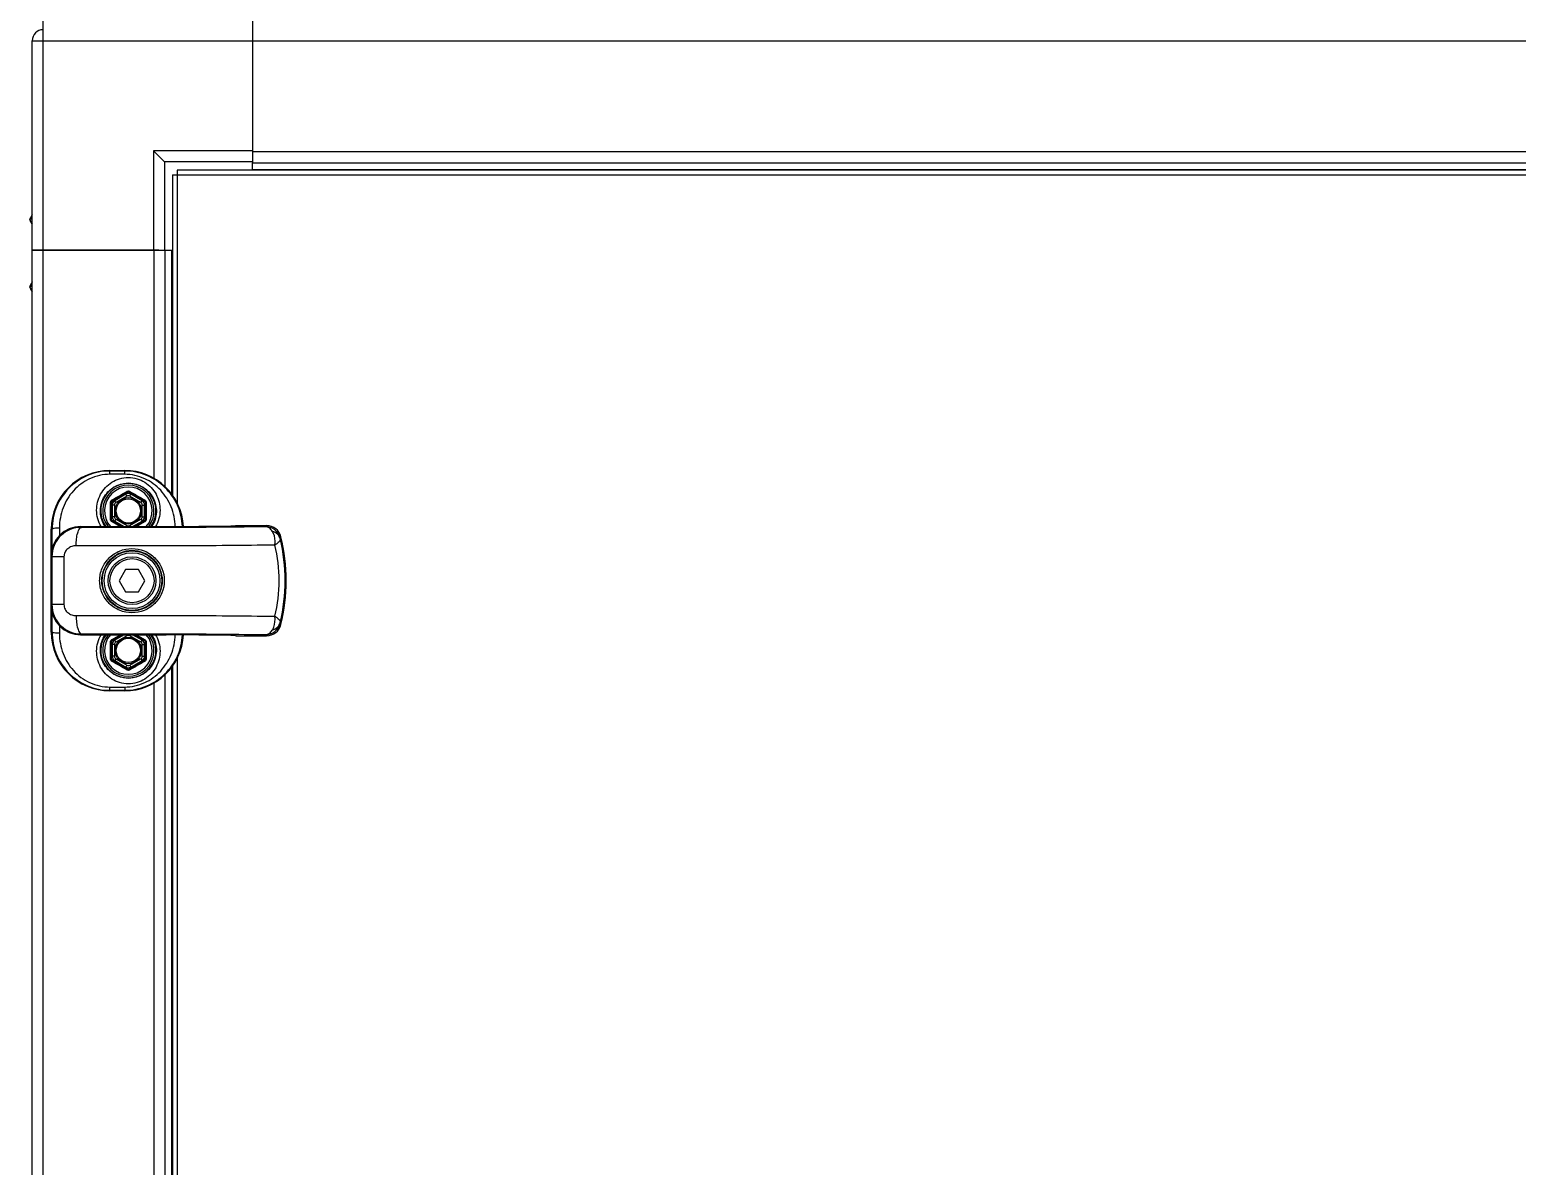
# Model space of a CAD drawing. Header units: millimetres. Extents: x 2513 to 2669, y 1505 to 1675.
# Drawn here: x 2556.742 to 2557.254, y 1512.384 to 1512.776 of the extents above; entities that cross this region are included whole.
import ezdxf

# ---------------------------------------------------------------- set-up
doc = ezdxf.new("R2010")
doc.units = ezdxf.units.MM
doc.layers.add('DTM_AXES', color=7, linetype='Continuous')

msp = doc.modelspace()

# ---------------------------------------------------------------- linework, layer by layer
at = {"color": 7, "linetype": 'Continuous'}
for p, q in [((2556.746227877156, 1512.699621845222), (2556.746227877156, 1512.851396070762)), ((2556.818320634289, 1512.818223166593), (2556.818320634289, 1512.732794749392)), ((2556.742433521517, 1512.699621845222), (2556.742433521517, 1512.771714602353)), ((2556.742433521517, 1512.771714602353), (2556.818320634289, 1512.771714602353)), ((2556.784171433538, 1512.733771045969), (2556.784171433538, 1512.699621845222)), ((2556.818320634289, 1512.733771045969), (2556.784171433538, 1512.733771045969)), ((2556.787965789177, 1512.72997669033), (2556.784171433538, 1512.733771045969)), ((2556.787965789177, 1512.72997669033), (2556.787965789177, 1512.699621845222)), ((2556.818320634289, 1512.72997669033), (2556.787965789177, 1512.72997669033)), ((2556.79074004439, 1512.725558214341), (2556.79074004439, 1512.61521617214)), ((2556.79074004439, 1512.725558214341), (2557.630936861275, 1512.725558214341)), ((2556.792384265168, 1512.727202435118), (2556.792384265168, 1512.612493335964)), ((2557.6292926405, 1512.727202435118), (2556.792384265168, 1512.727202435118)), ((2556.818320634289, 1512.727202435118), (2556.818320634289, 1512.729732005544)), ((2556.818320634289, 1512.727419437953), (2557.602487466243, 1512.727419437953)), ((2556.741750074693, 1512.710320191592), (2556.742433521517, 1512.710413379245)), ((2556.786073767664, 1512.699621845222), (2556.742433521517, 1512.699621845222)), ((2556.788210473965, 1512.699621845222), (2556.79074004439, 1512.699621845222)), ((2556.790523041554, 1512.615506053994), (2556.790523041554, 1512.699621845222)), ((2556.741750074693, 1512.687166349941), (2556.742433521517, 1512.687259537594)), ((2556.769238695774, 1512.622419927769), (2556.769238695774, 1512.623734732451)), ((2556.769238695774, 1512.623734732451), (2556.774297836627, 1512.623734732451)), ((2556.774297836627, 1512.623556442835), (2556.769238695774, 1512.623556442835)), ((2556.774297836627, 1512.622419927769), (2556.769238695774, 1512.622419927769)), ((2556.774297836627, 1512.622419927769), (2556.774297836627, 1512.623734732451)), ((2556.769711075945, 1512.612807057861), (2556.769990304301, 1512.611828145261)), ((2556.769941059711, 1512.613207502989), (2556.770853952751, 1512.613325339684)), ((2556.774697863622, 1512.615544622662), (2556.770853952751, 1512.613325339684)), ((2556.771232499674, 1512.61266967718), (2556.770853952751, 1512.613325339684)), ((2556.775076410549, 1512.614888960158), (2556.771232499674, 1512.61266967718)), ((2556.775331978571, 1512.616319166728), (2556.774697863622, 1512.615544622662)), ((2556.775076410549, 1512.614888960158), (2556.774697863622, 1512.615544622662)), ((2556.7757932651, 1512.616319166728), (2556.776427380049, 1512.615544622662)), ((2556.776048833129, 1512.614888960158), (2556.776427380049, 1512.615544622658)), ((2556.779892743998, 1512.61266967718), (2556.776048833129, 1512.614888960158)), ((2556.780271290925, 1512.613325339684), (2556.776427380049, 1512.615544622662)), ((2556.779892743998, 1512.61266967718), (2556.780271290925, 1512.613325339684)), ((2556.78118418396, 1512.613207502989), (2556.780271290925, 1512.613325339684)), ((2556.781414167727, 1512.612807057861), (2556.78113493937, 1512.611828145261)), ((2556.769711075945, 1512.60683713236), (2556.769990304301, 1512.607816044961)), ((2556.769990304301, 1512.611828145261), (2556.769990304301, 1512.607816044961)), ((2556.770748064596, 1512.611828145261), (2556.769990304301, 1512.611828145261)), ((2556.770748064596, 1512.607816044961), (2556.769990304301, 1512.607816044961)), ((2556.770748064596, 1512.611828145261), (2556.770748064596, 1512.607816044961)), ((2556.771232499674, 1512.606974513044), (2556.770853952751, 1512.60631885054)), ((2556.771232499674, 1512.606974513044), (2556.775076410549, 1512.604755230066)), ((2556.776048833129, 1512.604755230066), (2556.779892743998, 1512.606974513044)), ((2556.779892743998, 1512.606974513044), (2556.780271290921, 1512.606318850537)), ((2556.780377179075, 1512.607816044961), (2556.780377179075, 1512.611828145261)), ((2556.780377179075, 1512.611828145261), (2556.78113493937, 1512.61182814526)), ((2556.780377179075, 1512.607816044961), (2556.78113493937, 1512.607816044961)), ((2556.78113493937, 1512.607816044961), (2556.78113493937, 1512.611828145261)), ((2556.781414167727, 1512.60683713236), (2556.78113493937, 1512.607816044961)), ((2556.749002132369, 1512.568084183087), (2556.749002132369, 1512.603498169046)), ((2556.749300886734, 1512.603497787847), (2556.749002132369, 1512.603498169046)), ((2556.751830070958, 1512.603918929275), (2556.751836226167, 1512.601263502001)), ((2556.759118873005, 1512.604409723731), (2556.759402472062, 1512.604126292656)), ((2556.759118873005, 1512.604409723731), (2556.788562894285, 1512.604409723731)), ((2556.769941059711, 1512.606436687233), (2556.770853952751, 1512.60631885054)), ((2556.770853952751, 1512.60631885054), (2556.77416065738, 1512.604409723731)), ((2556.775076410549, 1512.604755230066), (2556.774876932529, 1512.604409723731)), ((2556.776048833129, 1512.604755230066), (2556.776248311301, 1512.604409723731)), ((2556.776964586295, 1512.604409723731), (2556.780271290925, 1512.60631885054)), ((2556.78118418396, 1512.606436687233), (2556.780271290925, 1512.60631885054)), ((2556.81091057617, 1512.604552647341), (2556.799875477139, 1512.604456338155)), ((2556.812623823524, 1512.60476295426), (2556.812511215612, 1512.6045947919)), ((2556.812623823524, 1512.60476295426), (2556.823201895502, 1512.60476295426)), ((2556.749002132369, 1512.594292983091), (2556.749263077029, 1512.594032038431)), ((2556.749263077029, 1512.594032038431), (2556.749263077029, 1512.577550313701)), ((2556.753381214126, 1512.594032038431), (2556.749263077029, 1512.594032038431)), ((2556.753381214126, 1512.594032038431), (2556.753381214126, 1512.577550313701)), ((2556.774636734801, 1512.589585531704), (2556.77244606255, 1512.585791176067)), ((2556.779018079299, 1512.589585531704), (2556.774636734801, 1512.589585531704)), ((2556.781208751546, 1512.585791176067), (2556.779018079299, 1512.589585531704)), ((2556.77244606255, 1512.585791176067), (2556.774636734801, 1512.581996820428)), ((2556.774636734801, 1512.581996820428), (2556.779018079299, 1512.581996820428)), ((2556.779018079299, 1512.581996820428), (2556.781208751546, 1512.585791176067)), ((2556.749263077029, 1512.577550313701), (2556.749002132369, 1512.577289369043)), ((2556.753381214126, 1512.577550313701), (2556.749263077029, 1512.577550313705)), ((2556.749002132369, 1512.568084183087), (2556.74930088673, 1512.568084562562)), ((2556.751836226195, 1512.570318850106), (2556.751830070958, 1512.567663422857)), ((2556.759402472119, 1512.567456059478), (2556.759118873005, 1512.567172628403)), ((2556.759118873005, 1512.567172628403), (2556.788562894285, 1512.567172628403)), ((2556.77416065738, 1512.567172628403), (2556.770853952751, 1512.565263501596)), ((2556.775076410549, 1512.56682712207), (2556.771232499674, 1512.564607839092)), ((2556.775076410549, 1512.56682712207), (2556.774876932371, 1512.567172628403)), ((2556.776048833129, 1512.56682712207), (2556.776248311142, 1512.567172628403)), ((2556.779892743998, 1512.564607839092), (2556.776048833129, 1512.56682712207)), ((2556.780271290925, 1512.565263501596), (2556.776964586295, 1512.567172628403)), ((2556.799875477139, 1512.567126013979), (2556.81091057617, 1512.567029704795)), ((2556.812511213884, 1512.566987560472), (2556.812623823524, 1512.566819397874)), ((2556.812623823524, 1512.566819397874), (2556.823201895502, 1512.566819397874)), ((2556.769711075945, 1512.564745219772), (2556.769990304301, 1512.563766307173)), ((2556.769941059711, 1512.565145664901), (2556.770853952751, 1512.565263501596)), ((2556.769990304301, 1512.563766307173), (2556.769990304301, 1512.559754206873)), ((2556.770748064596, 1512.563766307173), (2556.769990304301, 1512.563766307173)), ((2556.770748064596, 1512.563766307173), (2556.770748064596, 1512.559754206873)), ((2556.771232499674, 1512.564607839092), (2556.770853952751, 1512.565263501596)), ((2556.779892743998, 1512.564607839092), (2556.780271290925, 1512.565263501596)), ((2556.78118418396, 1512.565145664901), (2556.780271290925, 1512.565263501596)), ((2556.780377179075, 1512.559754206873), (2556.780377179075, 1512.563766307173)), ((2556.780377179075, 1512.563766307173), (2556.78113493937, 1512.563766307173)), ((2556.781414167727, 1512.564745219772), (2556.78113493937, 1512.563766307173)), ((2556.78113493937, 1512.559754206873), (2556.78113493937, 1512.563766307173)), ((2556.769711075945, 1512.558775294273), (2556.769990304301, 1512.559754206873)), ((2556.769941059711, 1512.558374849145), (2556.770853952751, 1512.558257012452)), ((2556.770748064596, 1512.559754206873), (2556.769990304301, 1512.559754206873)), ((2556.771232499674, 1512.558912674955), (2556.770853952751, 1512.558257012452)), ((2556.770853952751, 1512.558257012452), (2556.774697863622, 1512.556037729474)), ((2556.771232499674, 1512.558912674955), (2556.775076410549, 1512.556693391978)), ((2556.775076410549, 1512.556693391978), (2556.774697863622, 1512.556037729474)), ((2556.775331978571, 1512.555263185406), (2556.774697863622, 1512.556037729474)), ((2556.7757932651, 1512.555263185406), (2556.776427380049, 1512.556037729474)), ((2556.776048833129, 1512.556693391978), (2556.779892743998, 1512.558912674955)), ((2556.776048833129, 1512.556693391978), (2556.776427380049, 1512.556037729474)), ((2556.776427380049, 1512.556037729474), (2556.780271290925, 1512.558257012452)), ((2556.779892743998, 1512.558912674955), (2556.780271290921, 1512.558257012452)), ((2556.78118418396, 1512.558374849145), (2556.780271290925, 1512.558257012452)), ((2556.780377179075, 1512.559754206873), (2556.78113493937, 1512.559754206873)), ((2556.781414167727, 1512.558775294273), (2556.78113493937, 1512.559754206873)), ((2556.790523041554, 1512.128563747053), (2556.790523041554, 1512.556076298142)), ((2556.79074004439, 1512.556366179992), (2556.79074004439, 1512.128273865202)), ((2556.792384265168, 1512.559089016172), (2556.792384265168, 1512.125551029023)), ((2556.769238695774, 1512.547847619681), (2556.769238695774, 1512.549162424365)), ((2556.769238695774, 1512.549162424365), (2556.774297836627, 1512.549162424365)), ((2556.769238695774, 1512.5480259093), (2556.774297836627, 1512.5480259093)), ((2556.774297836627, 1512.547847619681), (2556.769238695774, 1512.547847619681)), ((2556.774297836627, 1512.549162424365), (2556.774297836627, 1512.547847619681))]:
    msp.add_line(p, q, dxfattribs=at)
for centre, radius in [((2556.775562621838, 1512.609822095111), 0.004173791099396333), ((2556.776827407052, 1512.585791176067), 0.01024663163973831), ((2556.776827407052, 1512.585791176067), 0.009614333939768556), ((2556.776827407052, 1512.585791176067), 0.00822110388341637), ((2556.776827407052, 1512.585791176067), 0.007588711688560833), ((2556.775562621838, 1512.561760257023), 0.004173791099396333)]:
    msp.add_circle(centre, radius, dxfattribs=at)
for centre, radius, start, end in [((2556.746227877156, 1512.771714602353), 0.003794355638499862, 90, 180), ((2557.082107950642, 1512.884955124388), 0.3827629233672139, 207.1776435417757, 207.4482261350292), ((2557.082107950434, 1512.861801282631), 0.382762923134367, 207.1776435417757, 207.4482261350292), ((2556.769238695774, 1512.603498169046), 0.0202365634053326, 90, 180), ((2556.774297836627, 1512.603498169046), 0.0202365634053326, 2.634753102246526, 90), ((2556.775562621838, 1512.609822095111), 0.009507580708784002, 325.1467061634993, 214.8529361061494), ((2556.383910274968, 1512.609822095111), 0.3854907859579886, 359.5604344117201, 0.4395655882799401), ((2556.027972274312, 1512.609822095111), 0.7417448077657197, 359.7694271323169, 0.2305728676829926), ((2556.604277677926, 1512.906496338381), 0.3365200505295499, 299.4642961379487, 300.5142498254678), ((2556.482047903347, 1513.118204510227), 0.581295490090608, 299.6869818122111, 300.3005071936892), ((2556.771731172861, 1512.61182163074), 0.001740871958218584, 120.2580458732265, 179.785592841266), ((2556.77556262486, 1512.614030081418), 0.001744022990976858, 60.27499940122956, 119.7251727161741), ((2557.069077308256, 1513.118204454662), 0.581295425934884, 239.6994927598383, 240.31301823445), ((2556.946847550295, 1512.906496311603), 0.3365200196154168, 239.4857501280522, 240.535703908592), ((2556.779394074373, 1512.611821625831), 0.00174087138286779, 0.2145687953142776, 59.74213622836685), ((2557.523151256809, 1512.609822095111), 0.7417430952321231, 179.7694266007896, 180.2305733992104), ((2557.167213990446, 1512.609822095111), 0.3854898077308611, 179.5604332965283, 180.4395667034716), ((2556.771731169302, 1512.607822564391), 0.00174087138286779, 180.2145687953142, 239.7421362283668), ((2556.779394070818, 1512.607822559484), 0.001740871958218584, 300.2580458732265, 359.785592841266), ((2554.181917087725, 1512.595954169273), 2.567394881506344, 0.01512021472340628, 0.1683489076939869), ((2556.607297957853, 1512.318129164736), 0.3306974388436529, 59.96128604163658, 60.56679151800999), ((2556.488189062916, 1512.112010265699), 0.5690708866265185, 59.9134722496803, 60.32307581990476), ((2557.062936616735, 1512.112009507734), 0.5690717610284395, 119.6769245213074, 120.0865274556382), ((2556.943826633566, 1512.318130307176), 0.3306961233365057, 119.4332073290866, 120.038715713735), ((2556.675444093213, 1512.720546135884), 0.1877181751589591, 321.7676374491142, 321.9177102988107), ((2556.822896747614, 1512.599316215506), 0.005060122219048742, 13.55129898304295, 89.98441354481233), ((2556.823202030196, 1512.599704755826), 0.005058198434828319, 13.83429255576803, 90.00152566181836), ((2556.776652165838, 1512.585791149511), 0.05088370497401743, 346.0737942861544, 13.92626718802187), ((2556.649580281409, 1512.729403334124), 0.2199626219694091, 324.12525465446, 324.2577023910599), ((2556.767594738772, 1512.585791175584), 0.06197257328242962, 346.597470853175, 13.40252260974857), ((2556.766709125346, 1512.585791176067), 0.06323926064166437, 346.1641817859827, 13.83581821401723), ((2554.164025662801, 1512.575656827552), 2.585286313475756, 359.8321812742595, 359.9843495951611), ((2556.769238695774, 1512.568084183087), 0.0202365634053326, 180, 270), ((2556.775562621838, 1512.561760257023), 0.009507580708784002, 145.1467061634993, 34.85293610614942), ((2556.607297929097, 1512.853453237158), 0.3306974963129634, 299.4332085932922, 300.0387139583634), ((2556.488188810707, 1513.059572524922), 0.5690713924714198, 299.6769243762694, 300.0865276003009), ((2556.774297836627, 1512.568084183087), 0.0202365634053326, 270, 357.3652468977535), ((2557.062936354454, 1513.059572388382), 0.5690712349683497, 239.9134723943263, 240.3230756753111), ((2556.943826621529, 1512.853452024476), 0.3306960995837129, 239.9612843327287, 240.566792740461), ((2556.67544413445, 1512.451036865905), 0.187717741997849, 38.0821413792281, 38.23221423227965), ((2556.822896747681, 1512.572266136548), 0.005060122138987839, 270.0156040476027, 346.4487019168594), ((2556.823202030196, 1512.571877596306), 0.005058198434828319, 269.9984743381816, 346.165707444232), ((2556.649580220049, 1512.4421790613), 0.2199626464886618, 35.74227912072255, 35.87472688719884), ((2556.383910274968, 1512.561760257023), 0.3854907859579886, 359.5604344117201, 0.4395655882799401), ((2556.027972274312, 1512.561760257023), 0.7417448077657197, 359.7694271323169, 0.2305728676829926), ((2556.771731172861, 1512.563759792652), 0.001740871958218584, 120.2580458732265, 179.785592841266), ((2556.779394074373, 1512.563759787743), 0.00174087138286779, 0.2145687953142776, 59.74213622836685), ((2557.523151256809, 1512.561760257023), 0.7417430952321231, 179.7694266007896, 180.2305733992104), ((2557.167213990446, 1512.561760257023), 0.3854898077308611, 179.5604332965283, 180.4395667034716), ((2556.604277692985, 1512.265086039854), 0.3365200203983188, 59.48575012805227, 60.53570390859196), ((2556.48204793441, 1512.053377895724), 0.5812954279519635, 59.69949275983821, 60.31301823444998), ((2556.771731169302, 1512.559760726303), 0.00174087138286779, 180.2145687953142, 239.7421362283668), ((2556.775562618812, 1512.557552270716), 0.001744022990976858, 240.2749994012296, 299.7251727161741), ((2557.069077345208, 1512.053377833452), 0.581295499851335, 119.686981812211, 120.3005071936892), ((2556.946847568119, 1512.265086009641), 0.3365200552784389, 119.4642961379487, 120.5142498254678), ((2556.779394070818, 1512.559760721395), 0.001740871958218584, 300.2580458732265, 359.785592841266)]:
    msp.add_arc(centre, radius, start, end, dxfattribs=at)
for centre, major_axis, ratio, start_param, end_param in [((2556.759121955367, 1512.59428990073), (0.007156885164619273, -0.007156885164619273), 0.9996954598999999, 2.3563467834, 3.9268385237), ((2556.788562894285, 1512.604851261892), (0.02529570425666575, 0), 0.0174550649, -1.5707963268, -1.1071487178), ((2556.759121955367, 1512.577292451403), (0.007156885164619273, 0.007156885164619273), 0.9996954598999999, -3.9268385237, -2.3563467834), ((2556.788562894285, 1512.566731090244), (0.02529570425666575, 0), 0.0174550649, 1.1071487178, 1.5707963268)]:
    msp.add_ellipse(centre, major_axis=major_axis, ratio=ratio, start_param=start_param, end_param=end_param, dxfattribs=at)
for points, knots in [([(2556.741750074693, 1512.710320191592), (2556.74176416733, 1512.710419721184), (2556.741842481476, 1512.710610467912), (2556.741928483956, 1512.710792826995), (2556.741973280005, 1512.710884662889)], [0, 0, 0, 0, 0.4959139211, 1, 1, 1, 1]), ([(2556.742433512274, 1512.710275920414), (2556.742317276035, 1512.710291132436), (2556.742089657938, 1512.710313531353), (2556.74186119113, 1512.710316771881), (2556.741750074693, 1512.710320191592)], [0, 0, 0, 0, 0.5132628533, 1, 1, 1, 1]), ([(2556.741750074693, 1512.687166349941), (2556.74176416733, 1512.687265879533), (2556.741842481476, 1512.687456626261), (2556.741928483956, 1512.687638985344), (2556.741973280005, 1512.687730821238)], [0, 0, 0, 0, 0.4959139211, 1, 1, 1, 1]), ([(2556.742433512274, 1512.687122078763), (2556.742317276035, 1512.687137290785), (2556.742089657938, 1512.687159689702), (2556.74186119113, 1512.68716293023), (2556.741750074693, 1512.687166349941)], [0, 0, 0, 0, 0.5132628533, 1, 1, 1, 1]), ([(2556.769238695774, 1512.623556442835), (2556.766588729903, 1512.623556362366), (2556.761297386587, 1512.622480169601), (2556.754703404226, 1512.61797202992), (2556.750317837683, 1512.611346738174), (2556.749294194567, 1512.60611041776), (2556.749300886946, 1512.603497787847)], [0, 0, 0, 0, 0.2546350172, 0.5026082634000001, 0.7489517684999999, 1, 1, 1, 1]), ([(2556.769238695774, 1512.622419927769), (2556.766848176931, 1512.622419779322), (2556.762089970922, 1512.621353932084), (2556.756353256215, 1512.617050918721), (2556.752666268254, 1512.610971311611), (2556.751823580127, 1512.606274051424), (2556.751830070958, 1512.603918929275)], [0, 0, 0, 0, 0.2557901224, 0.5025184171, 0.7479964354, 1, 1, 1, 1]), ([(2556.794216536932, 1512.604425340156), (2556.794105890649, 1512.60695453536), (2556.792912600848, 1512.611979314981), (2556.7884830378, 1512.618278474094), (2556.78201192556, 1512.622541707815), (2556.776872636432, 1512.623556364148), (2556.774297836627, 1512.623556442835)], [0, 0, 0, 0, 0.2505702013, 0.4968475865, 0.7451554505, 1, 1, 1, 1]), ([(2556.791701497727, 1512.604415876115), (2556.79164899885, 1512.606726049241), (2556.790721094521, 1512.611313807409), (2556.787005799827, 1512.617222968118), (2556.781326211968, 1512.621390360182), (2556.776648521059, 1512.622419780467), (2556.774297836627, 1512.622419927769)], [0, 0, 0, 0, 0.2516370403, 0.4970328292, 0.7440163301, 1, 1, 1, 1]), ([(2556.766200056722, 1512.604392073905), (2556.765698610099, 1512.605250226481), (2556.764927850097, 1512.607095111724), (2556.76439659534, 1512.610953324854), (2556.76556861262, 1512.615782368401), (2556.768977907771, 1512.6194266514), (2556.772552526139, 1512.621028152075), (2556.774555534847, 1512.621315691542), (2556.775562621838, 1512.621315796169)], [0, 0, 0, 0, 0.1284572041, 0.2547679809, 0.4989947015, 0.7426999696, 0.8698408956999999, 1, 1, 1, 1]), ([(2556.767549878826, 1512.604402266306), (2556.767052328991, 1512.605142315322), (2556.76626890592, 1512.606755068565), (2556.765656534854, 1512.610174017361), (2556.766632559033, 1512.614495770692), (2556.769676859326, 1512.617717905438), (2556.772864667877, 1512.619129451417), (2556.774658208193, 1512.619383820553), (2556.775562621838, 1512.619383870122)], [0, 0, 0, 0, 0.1294252243, 0.2561432121, 0.4990576792, 0.7412795853, 0.8687376739, 1, 1, 1, 1]), ([(2556.775562621838, 1512.621315796169), (2556.776569702892, 1512.621315704106), (2556.778572701867, 1512.621028154735), (2556.782147302401, 1512.619426670522), (2556.785556596967, 1512.61578242265), (2556.786728640541, 1512.610953414225), (2556.786197420814, 1512.607095216766), (2556.785426680227, 1512.605250335275), (2556.784925246628, 1512.604392180332)], [0, 0, 0, 0, 0.1301590054, 0.2572999801, 0.501005371, 0.7452320111, 0.8715427221, 1, 1, 1, 1]), ([(2556.775562621838, 1512.619383870122), (2556.776467010616, 1512.619383827128), (2556.778260502966, 1512.619129462417), (2556.781448243876, 1512.617717993441), (2556.784492523427, 1512.614496015018), (2556.785468677796, 1512.610174429293), (2556.784856485533, 1512.606755554951), (2556.784073181726, 1512.605142804859), (2556.783575689795, 1512.604402748449)], [0, 0, 0, 0, 0.13126233, 0.2587207028, 0.5009432445, 0.743857385, 0.8705750112, 1, 1, 1, 1]), ([(2556.769389716464, 1512.612779500028), (2556.769388611652, 1512.612923538958), (2556.769461062506, 1512.613218860552), (2556.769680174161, 1512.613430157391), (2556.769805531365, 1512.613500990047)], [0, 0, 0, 0, 0.5001008989, 1, 1, 1, 1]), ([(2556.769711076075, 1512.612807057861), (2556.769705158718, 1512.612798917717), (2556.769666310323, 1512.612797404936), (2556.76960443434, 1512.612786331489), (2556.769504371496, 1512.612782737658), (2556.769430451555, 1512.612780125952), (2556.769389716464, 1512.612779500028)], [0, 0, 0, 0, 0.09329333349999999, 0.3082135832, 0.6223277227, 1, 1, 1, 1]), ([(2556.769711076075, 1512.612807057861), (2556.769709898008, 1512.612887072477), (2556.769746865391, 1512.613052513929), (2556.769870968543, 1512.613168719132), (2556.769941059778, 1512.613207502864)], [0, 0, 0, 0, 0.4997419504, 1, 1, 1, 1]), ([(2556.769941059711, 1512.613207502989), (2556.769944546814, 1512.613217457349), (2556.769927851331, 1512.6132519327), (2556.769905484805, 1512.613312311566), (2556.769859656481, 1512.613400466529), (2556.769825143227, 1512.613465618629), (2556.769805531369, 1512.613500990041)], [0, 0, 0, 0, 0.097543966, 0.3135553096, 0.6259652122, 1, 1, 1, 1]), ([(2556.771232499674, 1512.61266967718), (2556.771087336761, 1512.612585862333), (2556.770835533161, 1512.612337891376), (2556.770748069382, 1512.611995795025), (2556.770748064596, 1512.611828145261)], [0, 0, 0, 0, 0.4999588836, 1, 1, 1, 1]), ([(2556.776048833129, 1512.614888960158), (2556.775903437817, 1512.614972898705), (2556.775562621968, 1512.615067834892), (2556.775221805414, 1512.614972899306), (2556.775076410549, 1512.614888960158)], [0, 0, 0, 0, 0.5000001273, 1, 1, 1, 1]), ([(2556.775331978765, 1512.6163191664), (2556.775321694252, 1512.616321279228), (2556.775300551079, 1512.616352967533), (2556.775259614805, 1512.616402584816), (2556.775206474531, 1512.6164862932), (2556.775167405483, 1512.616548703695), (2556.775146621991, 1512.616583337007)], [0, 0, 0, 0, 0.0972856479, 0.3132520816, 0.6257415406, 1, 1, 1, 1]), ([(2556.7757932651, 1512.61631916673), (2556.775803549589, 1512.616321279551), (2556.775824692723, 1512.61635296782), (2556.775865628958, 1512.61640258501), (2556.775918769194, 1512.616486293294), (2556.775957838206, 1512.616548703718), (2556.775978621685, 1512.616583336995)], [0, 0, 0, 0, 0.0972855584, 0.3132519678, 0.6257414419, 1, 1, 1, 1]), ([(2556.780377179075, 1512.611828145261), (2556.780377173528, 1512.611995795109), (2556.780289710655, 1512.612337891143), (2556.780037907221, 1512.612585863038), (2556.779892743998, 1512.61266967718)], [0, 0, 0, 0, 0.5000413714, 1, 1, 1, 1]), ([(2556.781184183907, 1512.613207502887), (2556.781180696805, 1512.613217457257), (2556.781197392277, 1512.613251932626), (2556.781219758827, 1512.613312311522), (2556.781265587173, 1512.613400466508), (2556.781300100448, 1512.613465618626), (2556.78131971231, 1512.613500990047)], [0, 0, 0, 0, 0.0975440174, 0.3135553727, 0.6259652612, 1, 1, 1, 1]), ([(2556.781184183907, 1512.613207502887), (2556.781254274416, 1512.613168719462), (2556.781378377652, 1512.613052514823), (2556.781415345727, 1512.612887073253), (2556.781414167575, 1512.612807057861)], [0, 0, 0, 0, 0.500253162, 1, 1, 1, 1]), ([(2556.78131971231, 1512.613500990047), (2556.78144506842, 1512.613430157827), (2556.781664180337, 1512.613218861912), (2556.781736632188, 1512.612923540114), (2556.781735527211, 1512.612779500028)], [0, 0, 0, 0, 0.4998950709, 1, 1, 1, 1]), ([(2556.78141416773, 1512.612807057861), (2556.781420085063, 1512.612798917718), (2556.781458933454, 1512.612797404959), (2556.781520809378, 1512.612786331496), (2556.781620872197, 1512.612782737663), (2556.781694792112, 1512.61278012595), (2556.781735527197, 1512.61277950002)], [0, 0, 0, 0, 0.0932932485, 0.3082134749, 0.6223276414, 1, 1, 1, 1]), ([(2556.770748064596, 1512.607816044961), (2556.770748070143, 1512.607648395111), (2556.770835533016, 1512.607306299077), (2556.771087336455, 1512.607058327182), (2556.771232499674, 1512.606974513044)], [0, 0, 0, 0, 0.5000413714, 1, 1, 1, 1]), ([(2556.779892743998, 1512.606974513044), (2556.78003790691, 1512.607058327889), (2556.78028971051, 1512.607306298846), (2556.78037717429, 1512.607648395198), (2556.780377179075, 1512.607816044961)], [0, 0, 0, 0, 0.4999588836, 1, 1, 1, 1]), ([(2556.759402471625, 1512.604126293091), (2556.758088891579, 1512.604128650574), (2556.755431646835, 1512.603611348664), (2556.75206148092, 1512.601376467389), (2556.749794688826, 1512.598018350446), (2556.74926341416, 1512.595352069081), (2556.749263077029, 1512.594032038431)], [0, 0, 0, 0, 0.2495054889, 0.4991176534, 0.7492696584999999, 1, 1, 1, 1]), ([(2556.751830070958, 1512.603918929251), (2556.751510529478, 1512.603918014413), (2556.750916518782, 1512.603898095919), (2556.750140774568, 1512.603818654368), (2556.749625260311, 1512.603711636669), (2556.749373260125, 1512.603603505937), (2556.749304267677, 1512.603530861509), (2556.7493008858, 1512.603498169046)], [0, 0, 0, 0, 0.3668275232, 0.6807332012999999, 0.8978995145, 0.9622695624, 1, 1, 1, 1]), ([(2556.757563903805, 1512.597803330501), (2556.757567788478, 1512.598603415565), (2556.757657494082, 1512.600097653981), (2556.757964551065, 1512.601843960501), (2556.758356858302, 1512.602984708941), (2556.758695457058, 1512.603673442809), (2556.759114760988, 1512.604109775632), (2556.759402303336, 1512.604126290164)], [0, 0, 0, 0, 0.3506282273, 0.6540931647, 0.7759818428, 0.8737816462000001, 1, 1, 1, 1]), ([(2556.822898122126, 1512.604376334983), (2556.812947626096, 1512.604218144041), (2556.791782026871, 1512.604057854923), (2556.770616191462, 1512.604066823435), (2556.759402472062, 1512.604126292656)], [0, 0, 0, 0, 0.470184595, 1, 1, 1, 1]), ([(2556.769805531365, 1512.606143200174), (2556.769680175251, 1512.606214032397), (2556.769461063334, 1512.606425328309), (2556.76938861149, 1512.606720650106), (2556.769389716464, 1512.606864690193)], [0, 0, 0, 0, 0.4998950709, 1, 1, 1, 1]), ([(2556.769711075941, 1512.60683713236), (2556.769705158609, 1512.606845272502), (2556.769666310217, 1512.606846785262), (2556.769604434301, 1512.606857858728), (2556.769504371478, 1512.606861452559), (2556.769430451563, 1512.606864064274), (2556.769389716478, 1512.606864690202)], [0, 0, 0, 0, 0.0932932414, 0.3082134658, 0.6223276351, 1, 1, 1, 1]), ([(2556.769941059771, 1512.606436687335), (2556.769870969259, 1512.60647547076), (2556.769746866019, 1512.606591675399), (2556.769709897945, 1512.60675711697), (2556.769711076096, 1512.60683713236)], [0, 0, 0, 0, 0.500253162, 1, 1, 1, 1]), ([(2556.769941059771, 1512.606436687335), (2556.769944546874, 1512.606426732964), (2556.769927851399, 1512.606392257595), (2556.769905484844, 1512.6063318787), (2556.769859656502, 1512.606243723714), (2556.769825143227, 1512.606178571595), (2556.769805531365, 1512.606143200174)], [0, 0, 0, 0, 0.0975440174, 0.3135553727, 0.6259652612, 1, 1, 1, 1]), ([(2556.775076410549, 1512.604755230066), (2556.775221805858, 1512.604671291516), (2556.775562621704, 1512.604576355328), (2556.775903438261, 1512.604671290914), (2556.776048833129, 1512.604755230066)], [0, 0, 0, 0, 0.5000001273, 1, 1, 1, 1]), ([(2556.78118418396, 1512.606436687233), (2556.781180696858, 1512.606426732872), (2556.78119739234, 1512.606392257524), (2556.781219758866, 1512.606331878656), (2556.78126558719, 1512.606243723693), (2556.781300100448, 1512.606178571593), (2556.781319712302, 1512.606143200181)], [0, 0, 0, 0, 0.0975439657, 0.3135553092, 0.6259652119, 1, 1, 1, 1]), ([(2556.781414167596, 1512.60683713236), (2556.781415345663, 1512.606757117747), (2556.78137837828, 1512.606591676291), (2556.781254275135, 1512.606475471088), (2556.781184183893, 1512.606436687356)], [0, 0, 0, 0, 0.4997419504, 1, 1, 1, 1]), ([(2556.781735527211, 1512.606864690193), (2556.781736632026, 1512.606720651263), (2556.781664181169, 1512.606425329668), (2556.78144506951, 1512.606214032831), (2556.78131971231, 1512.606143200174)], [0, 0, 0, 0, 0.5001008989, 1, 1, 1, 1]), ([(2556.781414167596, 1512.60683713236), (2556.781420084953, 1512.606845272504), (2556.781458933348, 1512.606846785285), (2556.781520809332, 1512.606857858735), (2556.781620872176, 1512.606861452563), (2556.781694792116, 1512.606864064269), (2556.781735527211, 1512.606864690195)], [0, 0, 0, 0, 0.09329333349999999, 0.3082135832, 0.6223277227, 1, 1, 1, 1]), ([(2556.812511215612, 1512.6045947919), (2556.812504763106, 1512.604585161634), (2556.812452483044, 1512.60459273976), (2556.812371613797, 1512.604576389267), (2556.812224106649, 1512.604576458444), (2556.812035715232, 1512.604568610112), (2556.811802120418, 1512.604564402934), (2556.811422867728, 1512.604557650476), (2556.811121373345, 1512.604554487084), (2556.81091057617, 1512.604552647341)], [0, 0, 0, 0, 0.0217099893, 0.0788380164, 0.1689770779, 0.2890324293, 0.4355784197999999, 0.6051985863, 1, 1, 1, 1]), ([(2556.825133006189, 1512.602817013054), (2556.824847678641, 1512.603251778258), (2556.824236143828, 1512.603988284343), (2556.823312812372, 1512.604364634368), (2556.82289812767, 1512.60437635016)], [0, 0, 0, 0, 0.556253743, 1, 1, 1, 1]), ([(2556.826040691041, 1512.598037549511), (2556.826092507806, 1512.598481619851), (2556.826165547922, 1512.600112082966), (2556.825784968587, 1512.601820512442), (2556.825132967999, 1512.60281694612)], [0, 0, 0, 0, 0.2729654444, 1, 1, 1, 1]), ([(2556.827879361781, 1512.600156383747), (2556.827727723269, 1512.600765562879), (2556.826999520275, 1512.601960070213), (2556.825791518415, 1512.602610432758), (2556.825132967999, 1512.60281694612)], [0, 0, 0, 0, 0.4763256799, 1, 1, 1, 1]), ([(2556.75756390367, 1512.597803330501), (2556.757053865057, 1512.597805768616), (2556.756022505503, 1512.597639370207), (2556.754645363783, 1512.596875003389), (2556.753635493178, 1512.595626691256), (2556.753381280861, 1512.594561793173), (2556.753381214126, 1512.594032038431)], [0, 0, 0, 0, 0.2461578807, 0.4932650366, 0.744329525, 1, 1, 1, 1]), ([(2556.826040207773, 1512.59803748553), (2556.815262606003, 1512.597887536194), (2556.792436865296, 1512.597734153548), (2556.769610898731, 1512.597745039328), (2556.75756390367, 1512.597803330501)], [0, 0, 0, 0, 0.472213629, 1, 1, 1, 1]), ([(2556.765678740258, 1512.585791176067), (2556.765678872977, 1512.587235945549), (2556.766264209398, 1512.590153807799), (2556.768751808544, 1512.593825095764), (2556.772452678274, 1512.596272817562), (2556.776809275093, 1512.597132648928), (2556.781170942106, 1512.596278163111), (2556.784880033787, 1512.593828550594), (2556.78736993201, 1512.590153341187), (2556.787955087228, 1512.587234900143), (2556.787955090056, 1512.585791176067)], [0, 0, 0, 0, 0.1251302674, 0.249921389, 0.3746660298, 0.4997368342, 0.6249718527, 0.7500238376, 0.8749602749, 1, 1, 1, 1]), ([(2556.827879361781, 1512.600156383747), (2556.82794048011, 1512.599811143201), (2556.827532278102, 1512.599196392972), (2556.826839395076, 1512.598571404389), (2556.826327037001, 1512.598217574672), (2556.826040691041, 1512.598037549511)], [0, 0, 0, 0, 0.3638411251, 0.6489993755, 1, 1, 1, 1]), ([(2556.827815998646, 1512.600501882756), (2556.827811363492, 1512.600495425761), (2556.827822499263, 1512.600462612657), (2556.827826561088, 1512.60040138726), (2556.827852047433, 1512.600292078628), (2556.827868737752, 1512.600206578291), (2556.827879530785, 1512.600155843743)], [0, 0, 0, 0, 0.0677111682, 0.2500264467, 0.5581302407000001, 1, 1, 1, 1]), ([(2556.766423786177, 1512.585791176067), (2556.766423846801, 1512.587147608942), (2556.76696544266, 1512.589885927173), (2556.769276283321, 1512.593346276756), (2556.772734578679, 1512.595667333093), (2556.776823540318, 1512.596486771789), (2556.780918007713, 1512.595673418641), (2556.784385267238, 1512.593350522702), (2556.78669894342, 1512.589885907673), (2556.787240389272, 1512.587146694241), (2556.787240390566, 1512.585791176067)], [0, 0, 0, 0, 0.1251617805, 0.249935473, 0.3746361349, 0.4996899706, 0.6249291557, 0.7499774914, 0.8749226215000001, 1, 1, 1, 1]), ([(2556.787955090056, 1512.585791176067), (2556.787955085365, 1512.584347447588), (2556.78736992952, 1512.581428998622), (2556.784880018051, 1512.577753779479), (2556.78117091045, 1512.575304169566), (2556.776809235112, 1512.574449698516), (2556.772452646142, 1512.575309547345), (2556.768751792664, 1512.577757275312), (2556.766264205071, 1512.581428561167), (2556.765678888501, 1512.58434641237), (2556.765678740258, 1512.585791176067)], [0, 0, 0, 0, 0.1250400946, 0.2499768158, 0.3750293425, 0.5002644205, 0.6253350004, 0.7500794025, 0.8748702456, 1, 1, 1, 1]), ([(2556.787240390566, 1512.585791176067), (2556.787240388422, 1512.584435653917), (2556.786698940372, 1512.581696433559), (2556.784385251823, 1512.57823180979), (2556.780917975057, 1512.575908921689), (2556.776823502392, 1512.575095579079), (2556.772734548114, 1512.575915031718), (2556.769276267786, 1512.578236093329), (2556.766965436414, 1512.581696438422), (2556.76642385385, 1512.584434748346), (2556.766423786177, 1512.585791176067)], [0, 0, 0, 0, 0.1250777451, 0.2500231518, 0.3750720106, 0.5003112346, 0.6253648242000001, 0.7500652470999999, 0.8748386956, 1, 1, 1, 1]), ([(2556.749263077029, 1512.577550313701), (2556.749263414181, 1512.57623028305), (2556.749794688822, 1512.573564001672), (2556.752061480941, 1512.570205884724), (2556.755431646877, 1512.567971003445), (2556.758088891635, 1512.567453701563), (2556.759402471685, 1512.567456059041)], [0, 0, 0, 0, 0.2507303415, 0.5008823466, 0.7504945111, 1, 1, 1, 1]), ([(2556.753381214126, 1512.577550313701), (2556.753381280857, 1512.57702055896), (2556.753635493181, 1512.575955660878), (2556.754645363783, 1512.574707348746), (2556.756022505503, 1512.573942981923), (2556.757053865057, 1512.573776583525), (2556.75756390367, 1512.573779021631)], [0, 0, 0, 0, 0.2556704749, 0.5067349634, 0.7538421193000001, 1, 1, 1, 1]), ([(2556.757563902916, 1512.573779021631), (2556.757567787445, 1512.572978936015), (2556.757657492904, 1512.571484696545), (2556.75796454993, 1512.569738388808), (2556.758356857476, 1512.56859763967), (2556.758695456378, 1512.567908905593), (2556.759114760918, 1512.567472572807), (2556.759402303336, 1512.567456058732)], [0, 0, 0, 0, 0.3506282645, 0.654093236, 0.7759819134999999, 0.8737817004999999, 1, 1, 1, 1]), ([(2556.75756390367, 1512.573779021631), (2556.76961090157, 1512.573837312818), (2556.792436872522, 1512.573848198613), (2556.815262617602, 1512.573694815792), (2556.826040220913, 1512.57354486648)], [0, 0, 0, 0, 0.5277863942000001, 1, 1, 1, 1]), ([(2556.825132966384, 1512.568765409498), (2556.825336330957, 1512.569076239034), (2556.826067749131, 1512.570557344974), (2556.826187996013, 1512.572284474617), (2556.826040691172, 1512.573544804076)], [0, 0, 0, 0, 0.2264425115, 1, 1, 1, 1]), ([(2556.825132966384, 1512.568765409498), (2556.825791515907, 1512.568971922537), (2556.826999516092, 1512.569622284624), (2556.827727717119, 1512.570816790975), (2556.827879354981, 1512.571425969389)], [0, 0, 0, 0, 0.5236743165, 1, 1, 1, 1]), ([(2556.826040691172, 1512.573544804076), (2556.826326980377, 1512.573364687723), (2556.826839407021, 1512.573010971185), (2556.827532271913, 1512.572385954595), (2556.827940482554, 1512.571771208572), (2556.827879354981, 1512.571425969389)], [0, 0, 0, 0, 0.3510016104, 0.6361581211999999, 1, 1, 1, 1]), ([(2556.827815998657, 1512.571080469644), (2556.827811361584, 1512.57108692546), (2556.827822501764, 1512.571119740915), (2556.827826559223, 1512.571180962409), (2556.827852047433, 1512.571290269693), (2556.827868736374, 1512.571375767412), (2556.827879529149, 1512.571426500548)], [0, 0, 0, 0, 0.0677141275, 0.2500273529, 0.5581320584, 1, 1, 1, 1]), ([(2556.749300886942, 1512.568084562562), (2556.749294194457, 1512.565471932789), (2556.750317838388, 1512.560235612724), (2556.754703404861, 1512.553610321664), (2556.761297387056, 1512.549102182173), (2556.766588730055, 1512.548025990279), (2556.769238695774, 1512.5480259093)], [0, 0, 0, 0, 0.2510482315, 0.4973917376, 0.7453649840000001, 1, 1, 1, 1]), ([(2556.751830070958, 1512.567663423218), (2556.751510529993, 1512.567664338142), (2556.750916520302, 1512.567684256728), (2556.750140777389, 1512.567763698318), (2556.749625263948, 1512.567870715838), (2556.749373264067, 1512.567978846463), (2556.749304271542, 1512.568051490643), (2556.749300889524, 1512.568084183087)], [0, 0, 0, 0, 0.3668274949, 0.6807330939, 0.8978994075, 0.9622695072, 1, 1, 1, 1]), ([(2556.751830070958, 1512.567663422857), (2556.751823579602, 1512.565308300704), (2556.75266626849, 1512.560611040449), (2556.756353256176, 1512.554531433536), (2556.762089970989, 1512.550228419454), (2556.766848176946, 1512.549162574159), (2556.769238695774, 1512.549162424365)], [0, 0, 0, 0, 0.2520035654, 0.4974815851, 0.7442098793999999, 1, 1, 1, 1]), ([(2556.759402472119, 1512.567456059478), (2556.770616192351, 1512.567515528704), (2556.79178202831, 1512.567524497222), (2556.812947628074, 1512.567364208051), (2556.82289812383, 1512.567206017047)], [0, 0, 0, 0, 0.5298154304, 1, 1, 1, 1]), ([(2556.775562621838, 1512.550266555966), (2556.774555541188, 1512.550266648019), (2556.772552543007, 1512.550554197167), (2556.768977943592, 1512.55215568017), (2556.765568649272, 1512.555799925502), (2556.764396603846, 1512.560628931246), (2556.764927820766, 1512.564487127225), (2556.765698559502, 1512.56633200824), (2556.766199991955, 1512.567190163176)], [0, 0, 0, 0, 0.1301590077, 0.2572999876, 0.5010053941, 0.7452320434999999, 0.8715427429000001, 1, 1, 1, 1]), ([(2556.775562621838, 1512.552198482011), (2556.774658234403, 1512.552198525001), (2556.772864744691, 1512.55245288895), (2556.769677007537, 1512.553864353941), (2556.766632729121, 1512.557086323604), (2556.765656567638, 1512.561407900022), (2556.766268749879, 1512.56482676996), (2556.767052046851, 1512.566439519627), (2556.767549535421, 1512.567179576304)], [0, 0, 0, 0, 0.1312623396, 0.2587207314, 0.5009433161, 0.7438574537, 0.8705750493000001, 1, 1, 1, 1]), ([(2556.774297836627, 1512.549162424365), (2556.776648521044, 1512.549162570336), (2556.781326211953, 1512.550191992516), (2556.787005799764, 1512.554359383833), (2556.790721094651, 1512.560268544732), (2556.79164899854, 1512.564856302897), (2556.79170149765, 1512.567166476019)], [0, 0, 0, 0, 0.2559836685, 0.5029671693, 0.7483629595, 1, 1, 1, 1]), ([(2556.774297836627, 1512.5480259093), (2556.776872636418, 1512.548025987485), (2556.782011925532, 1512.549040644534), (2556.788483037761, 1512.553303877951), (2556.79291260088, 1512.559603037134), (2556.794105890547, 1512.564627816767), (2556.794216536873, 1512.567157011975)], [0, 0, 0, 0, 0.254844548, 0.5031524123, 0.7494297983, 1, 1, 1, 1]), ([(2556.776048833129, 1512.56682712207), (2556.775903437817, 1512.566911060618), (2556.775562621968, 1512.567005996804), (2556.775221805414, 1512.56691106122), (2556.775076410549, 1512.56682712207)], [0, 0, 0, 0, 0.5000001273, 1, 1, 1, 1]), ([(2556.784925191379, 1512.567190270714), (2556.785426636994, 1512.566332118159), (2556.786197395384, 1512.564487233367), (2556.786728647711, 1512.560629021549), (2556.785556628859, 1512.555799980317), (2556.782147333908, 1512.552155699495), (2556.778572716496, 1512.550554199857), (2556.776569708475, 1512.550266660583), (2556.775562621838, 1512.550266555966)], [0, 0, 0, 0, 0.1284571832, 0.2547679489, 0.4989946787, 0.7426999619, 0.8698408931, 1, 1, 1, 1]), ([(2556.783575381262, 1512.567180061478), (2556.784072928092, 1512.56644001224), (2556.784856345083, 1512.564827259404), (2556.785468707255, 1512.561408314547), (2556.784492676777, 1512.557086569472), (2556.781448377491, 1512.553864442487), (2556.778260572268, 1512.552452900039), (2556.776467034287, 1512.552198531578), (2556.775562621838, 1512.552198482011)], [0, 0, 0, 0, 0.1294251877, 0.2561431471, 0.4990576129, 0.7412795584999999, 0.8687376647, 1, 1, 1, 1]), ([(2556.81091057617, 1512.567029704795), (2556.811121372491, 1512.567027865052), (2556.811422866155, 1512.567024701755), (2556.811802116535, 1512.567017949017), (2556.812035708051, 1512.567013742372), (2556.81222409226, 1512.56700589297), (2556.812371600328, 1512.567005964812), (2556.812452466783, 1512.566989607013), (2556.812504762415, 1512.566997195593), (2556.812511213884, 1512.566987560472)], [0, 0, 0, 0, 0.3948003044, 0.5644207517000001, 0.7109644911, 0.8310153368000001, 0.9211502935, 0.9782835112, 1, 1, 1, 1]), ([(2556.82289812767, 1512.567206007932), (2556.823312825901, 1512.567217740289), (2556.824236169841, 1512.567594026741), (2556.824847734507, 1512.568330551077), (2556.825133004405, 1512.568765342867)], [0, 0, 0, 0, 0.4437590427000001, 1, 1, 1, 1]), ([(2556.769389716464, 1512.564717661939), (2556.769388611652, 1512.564861700869), (2556.769461062506, 1512.565157022464), (2556.769680174161, 1512.565368319303), (2556.769805531365, 1512.565439151958)], [0, 0, 0, 0, 0.5001008989, 1, 1, 1, 1]), ([(2556.769711076075, 1512.564745219772), (2556.769705158718, 1512.564737079628), (2556.769666310323, 1512.564735566848), (2556.76960443434, 1512.564724493401), (2556.769504371496, 1512.564720899569), (2556.769430451555, 1512.564718287863), (2556.769389716464, 1512.564717661939)], [0, 0, 0, 0, 0.09329333349999999, 0.3082135832, 0.6223277227, 1, 1, 1, 1]), ([(2556.769711076075, 1512.564745219772), (2556.769709898008, 1512.564825234389), (2556.769746865391, 1512.564990675841), (2556.769870968543, 1512.565106881047), (2556.769941059778, 1512.565145664776)], [0, 0, 0, 0, 0.4997419504, 1, 1, 1, 1]), ([(2556.769941059711, 1512.565145664903), (2556.769944546814, 1512.56515561926), (2556.769927851331, 1512.565190094611), (2556.769905484805, 1512.565250473479), (2556.769859656481, 1512.565338628441), (2556.769825143227, 1512.565403780541), (2556.769805531369, 1512.565439151953)], [0, 0, 0, 0, 0.097543966, 0.3135553096, 0.6259652122, 1, 1, 1, 1]), ([(2556.771232499674, 1512.564607839092), (2556.771087336761, 1512.564524024245), (2556.770835533161, 1512.564276053288), (2556.770748069382, 1512.563933956936), (2556.770748064596, 1512.563766307173)], [0, 0, 0, 0, 0.4999588836, 1, 1, 1, 1]), ([(2556.780377179075, 1512.563766307173), (2556.780377173528, 1512.563933957021), (2556.780289710655, 1512.564276053057), (2556.780037907221, 1512.564524024953), (2556.779892743998, 1512.564607839092)], [0, 0, 0, 0, 0.5000413714, 1, 1, 1, 1]), ([(2556.781184183907, 1512.565145664799), (2556.781180696805, 1512.565155619169), (2556.781197392277, 1512.565190094537), (2556.781219758827, 1512.565250473434), (2556.781265587173, 1512.56533862842), (2556.781300100448, 1512.565403780537), (2556.78131971231, 1512.565439151958)], [0, 0, 0, 0, 0.0975440174, 0.3135553727, 0.6259652612, 1, 1, 1, 1]), ([(2556.781184183907, 1512.565145664799), (2556.781254274416, 1512.565106881374), (2556.781378377652, 1512.564990676735), (2556.781415345727, 1512.564825235164), (2556.781414167575, 1512.564745219772)], [0, 0, 0, 0, 0.500253162, 1, 1, 1, 1]), ([(2556.78131971231, 1512.565439151958), (2556.78144506842, 1512.565368319738), (2556.781664180337, 1512.565157023825), (2556.781736632188, 1512.564861702026), (2556.781735527211, 1512.564717661939)], [0, 0, 0, 0, 0.4998950709, 1, 1, 1, 1]), ([(2556.78141416773, 1512.564745219772), (2556.781420085063, 1512.56473707963), (2556.781458933454, 1512.564735566874), (2556.781520809378, 1512.564724493408), (2556.781620872197, 1512.564720899576), (2556.781694792112, 1512.564718287862), (2556.781735527197, 1512.564717661932)], [0, 0, 0, 0, 0.0932932485, 0.3082134749, 0.6223276414, 1, 1, 1, 1]), ([(2556.769805531365, 1512.558081362089), (2556.769680175251, 1512.558152194309), (2556.769461063334, 1512.55836349022), (2556.76938861149, 1512.558658812018), (2556.769389716464, 1512.558802852107)], [0, 0, 0, 0, 0.4998950709, 1, 1, 1, 1]), ([(2556.769711075941, 1512.558775294273), (2556.769705158609, 1512.558783434416), (2556.769666310217, 1512.558784947174), (2556.769604434301, 1512.558796020639), (2556.769504371478, 1512.558799614471), (2556.769430451563, 1512.558802226186), (2556.769389716478, 1512.558802852114)], [0, 0, 0, 0, 0.0932932414, 0.3082134658, 0.6223276351, 1, 1, 1, 1]), ([(2556.769941059771, 1512.558374849247), (2556.769870969259, 1512.558413632674), (2556.769746866019, 1512.558529837312), (2556.769709897945, 1512.558695278881), (2556.769711076096, 1512.558775294273)], [0, 0, 0, 0, 0.500253162, 1, 1, 1, 1]), ([(2556.769941059771, 1512.558374849247), (2556.769944546874, 1512.558364894877), (2556.769927851399, 1512.55833041951), (2556.769905484844, 1512.558270040612), (2556.769859656502, 1512.558181885626), (2556.769825143227, 1512.558116733508), (2556.769805531365, 1512.558081362089)], [0, 0, 0, 0, 0.0975440174, 0.3135553727, 0.6259652612, 1, 1, 1, 1]), ([(2556.770748064596, 1512.559754206873), (2556.770748070143, 1512.559586557025), (2556.770835533016, 1512.559244460989), (2556.771087336455, 1512.558996489094), (2556.771232499674, 1512.558912674955)], [0, 0, 0, 0, 0.5000413714, 1, 1, 1, 1]), ([(2556.775076410549, 1512.556693391978), (2556.775221805858, 1512.556609453427), (2556.775562621704, 1512.556514517241), (2556.775903438261, 1512.556609452826), (2556.776048833129, 1512.556693391978)], [0, 0, 0, 0, 0.5000001273, 1, 1, 1, 1]), ([(2556.779892743998, 1512.558912674955), (2556.78003790691, 1512.558996489801), (2556.78028971051, 1512.559244460758), (2556.78037717429, 1512.559586557111), (2556.780377179075, 1512.559754206873)], [0, 0, 0, 0, 0.4999588836, 1, 1, 1, 1]), ([(2556.78118418396, 1512.558374849145), (2556.781180696858, 1512.558364894784), (2556.78119739234, 1512.558330419436), (2556.781219758866, 1512.558270040568), (2556.78126558719, 1512.558181885607), (2556.781300100448, 1512.558116733505), (2556.781319712302, 1512.558081362093)], [0, 0, 0, 0, 0.0975439657, 0.3135553092, 0.6259652119, 1, 1, 1, 1]), ([(2556.781414167596, 1512.558775294273), (2556.781415345663, 1512.558695279659), (2556.78137837828, 1512.558529838203), (2556.781254275135, 1512.558413633), (2556.781184183893, 1512.558374849268)], [0, 0, 0, 0, 0.4997419504, 1, 1, 1, 1]), ([(2556.781735527211, 1512.558802852107), (2556.781736632026, 1512.558658813174), (2556.781664181169, 1512.558363491583), (2556.78144506951, 1512.558152194743), (2556.78131971231, 1512.558081362089)], [0, 0, 0, 0, 0.5001008989, 1, 1, 1, 1]), ([(2556.781414167596, 1512.558775294273), (2556.781420084953, 1512.558783434416), (2556.781458933348, 1512.558784947196), (2556.781520809332, 1512.558796020646), (2556.781620872176, 1512.558799614475), (2556.781694792116, 1512.558802226181), (2556.781735527211, 1512.558802852107)], [0, 0, 0, 0, 0.09329333349999999, 0.3082135832, 0.6223277227, 1, 1, 1, 1]), ([(2556.775331978571, 1512.555263185402), (2556.775321694086, 1512.555261072581), (2556.775300550956, 1512.555229384314), (2556.775259614713, 1512.555179767124), (2556.775206474481, 1512.555096058839), (2556.775167405466, 1512.555033648416), (2556.775146621991, 1512.554999015139)], [0, 0, 0, 0, 0.0972855581, 0.3132519675, 0.6257414416, 1, 1, 1, 1]), ([(2556.775793264014, 1512.555263187287), (2556.775803548594, 1512.555261074551), (2556.775824691944, 1512.555229385992), (2556.775865628302, 1512.555179768442), (2556.775918768809, 1512.555096059493), (2556.775957838058, 1512.555033648636), (2556.775978621685, 1512.554999015139)], [0, 0, 0, 0, 0.09728559269999999, 0.3132519333, 0.6257415224, 1, 1, 1, 1])]:
    msp.add_open_spline(points, degree=3, knots=knots, dxfattribs=at)
for points in [[(2556.742433512274, 1512.708433994449), (2556.74225125061, 1512.708811142132), (2556.742067443545, 1512.709187608566), (2556.741892320764, 1512.709568123615)], [(2556.741973280005, 1512.710884662889), (2556.742121709554, 1512.7111889567), (2556.742277737616, 1512.711489502225), (2556.742433483962, 1512.711790116816)], [(2556.742433512274, 1512.685280152798), (2556.74225125061, 1512.685657300483), (2556.742067443545, 1512.686033766915), (2556.741892320764, 1512.686414281964)], [(2556.741973280005, 1512.687730821238), (2556.742121709554, 1512.688035115047), (2556.742277737616, 1512.688335660574), (2556.742433483962, 1512.688636275165)], [(2556.775146621991, 1512.616583337009), (2556.775270591894, 1512.616656412095), (2556.775418717333, 1512.616698760248), (2556.775562621838, 1512.616698752239)], [(2556.775331978765, 1512.6163191664), (2556.775400515751, 1512.616360454695), (2556.775482609075, 1512.616385663521), (2556.775562621834, 1512.61638566566)], [(2556.775562621838, 1512.616698752239), (2556.775706526332, 1512.616698718845), (2556.77585464095, 1512.616656393719), (2556.775978621685, 1512.616583337009)], [(2556.775562621838, 1512.616385662523), (2556.775642634159, 1512.616385658637), (2556.775724723759, 1512.616360446857), (2556.775793263965, 1512.616319164766)], [(2556.775562621838, 1512.554883599893), (2556.775418717333, 1512.554883595128), (2556.77527059164, 1512.554925939614), (2556.775146621991, 1512.554999015123)], [(2556.775562621838, 1512.555196686354), (2556.775482609064, 1512.55519668802), (2556.775400515663, 1512.55522189727), (2556.775331978769, 1512.555263185743)], [(2556.775793264014, 1512.555263187287), (2556.775724723477, 1512.555221905933), (2556.775642634054, 1512.555196693878), (2556.775562621834, 1512.555196690797)], [(2556.775978621685, 1512.554999015123), (2556.775854639995, 1512.554925960042), (2556.775706526332, 1512.554883628679), (2556.775562621838, 1512.554883599893)]]:
    msp.add_open_spline(points, degree=3, dxfattribs=at)
at = {"layer": 'DTM_AXES', "color": 7, "linetype": 'Continuous'}
for p, q in [((2556.818320634289, 1512.82128591044), (2556.818320634289, 1512.729732005544)), ((2556.818320634289, 1512.771714602353), (2557.602487466243, 1512.771714602353)), ((2556.818320634289, 1512.733526361183), (2557.602487466243, 1512.733526361183)), ((2556.818320634289, 1512.729732005544), (2557.602487466243, 1512.729732005544)), ((2556.742433521517, 1512.711828154865), (2556.741604097065, 1512.710127834746)), ((2556.742433521517, 1512.708427514623), (2556.741604097065, 1512.710127834746)), ((2556.742433521517, 1511.49807589303), (2556.742433521517, 1512.699621845222)), ((2556.742433521517, 1512.699621845222), (2556.788210473965, 1512.699621845222)), ((2556.746227877156, 1511.49807589303), (2556.746227877156, 1512.699621845222)), ((2556.784416118326, 1512.620971330521), (2556.784416118326, 1512.699621845222)), ((2556.788210473965, 1512.618131436649), (2556.788210473965, 1512.699621845222)), ((2556.742433521517, 1512.688674313214), (2556.741604097065, 1512.686973993095)), ((2556.742433521517, 1512.685273672972), (2556.741604097065, 1512.686973993095)), ((2556.784416118326, 1512.134029023581), (2556.784416118326, 1512.550611021613)), ((2556.788210473965, 1512.131189129707), (2556.788210473965, 1512.553450915484))]:
    msp.add_line(p, q, dxfattribs=at)
for centre in [(2556.775562621838, 1512.609822095111), (2556.775562621838, 1512.561760257023)]:
    msp.add_circle(centre, 0.004553226766199835, dxfattribs=at)
for centre, radius, start, end in [((2556.775562621838, 1512.609822095111), 0.008853496489833013, 322.2903288519693, 217.7096711480307), ((2556.775562621838, 1512.609822095111), 0.008222188072098796, 318.7967232533318, 221.2032767466679), ((2556.775562621838, 1512.561760257023), 0.008853496489833013, 142.2903288519693, 37.70967114803072), ((2556.775562621838, 1512.561760257023), 0.008222188072098796, 138.7967232533321, 41.2032767466679)]:
    msp.add_arc(centre, radius, start, end, dxfattribs=at)

doc.saveas('drawing.dxf')
